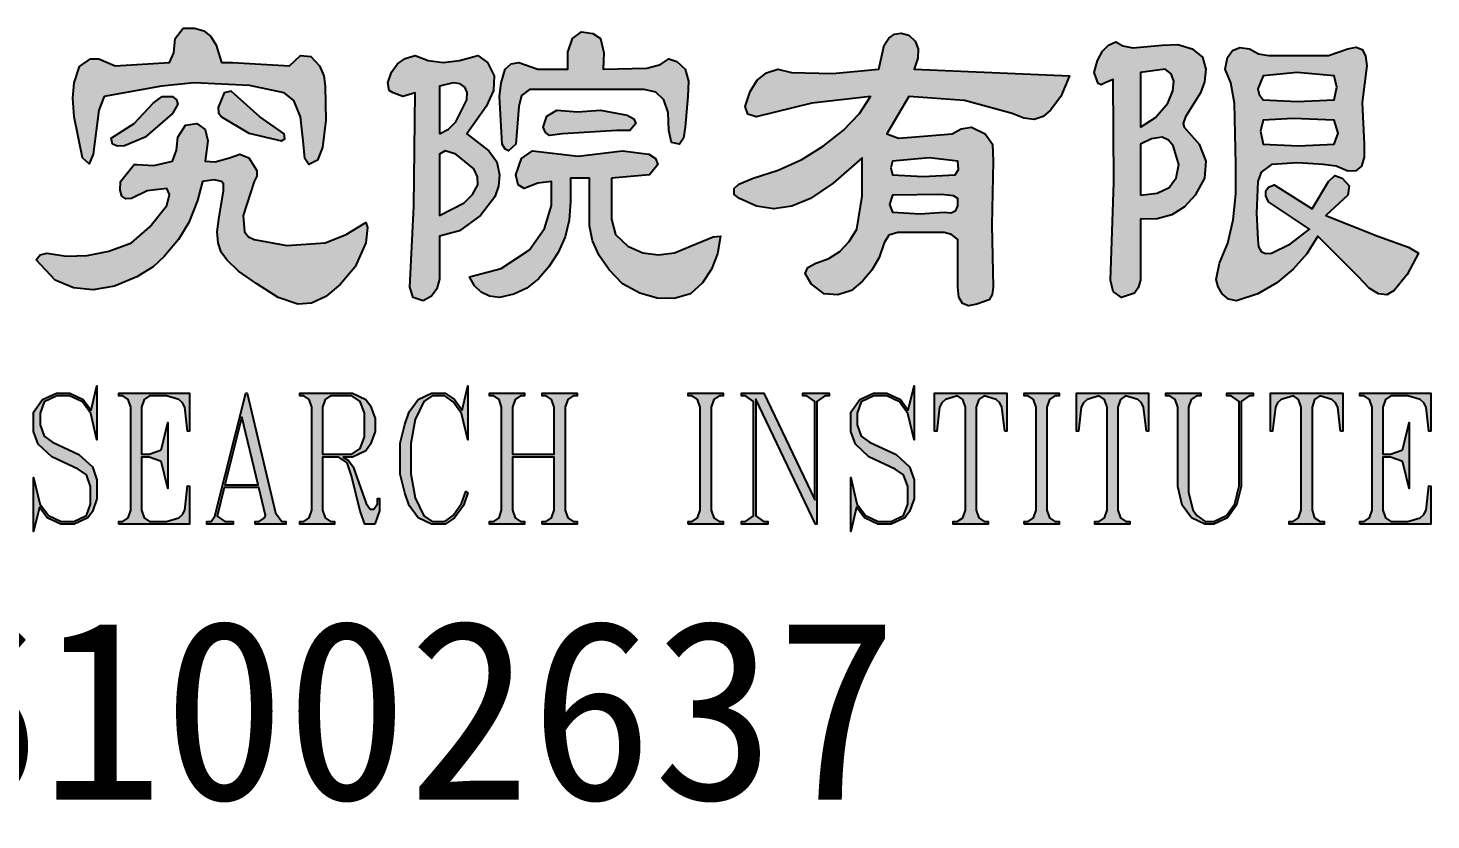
# Model space of a CAD drawing. Extents: x 0 to 2972856, y -1269770 to 0.
# Drawn here: x 2822220 to 2824792, y -998800 to -997348 of the extents above; entities that cross this region are included whole.
import ezdxf
from ezdxf.enums import TextEntityAlignment as Align

# ---------------------------------------------------------------- set-up
doc = ezdxf.new("R2010")
doc.units = 0
doc.header["$LTSCALE"] = 1000
doc.linetypes.add('接地线', pattern=[1.35002, 0.5, -1e-05, 1e-05, 0.5, -0.125, 0.1, -0.125])
for name, color, linetype in [('BTTK', 7, 'Continuous'), ('Logo', 4, 'Continuous'), ('电-线路-接地网', 6, '接地线')]:
    doc.layers.add(name, color=color, linetype=linetype)
doc.styles.add('HT', font='')
doc.styles.add('HZ(TK)', font='geniso.shx', dxfattribs={"width": 0.9, "bigfont": 'hztxt.shx'})
doc.styles.get('HT').set_extended_font_data('SimHei')

# ---------------------------------------------------------------- blocks, each defined once
blk = doc.blocks.new('vhtemplate_2020年新竖式图框_A0')
at = {"layer": 'Logo'}
h = blk.add_hatch(color=4, dxfattribs=at)
h.dxf.hatch_style = 1
h.paths.add_polyline_path([(1152.034, 780.931), (1152.259, 780.983), (1152.309, 781.119), (1152.326, 781.275), (1152.418, 781.421), (1152.559, 781.442), (1152.659, 781.369), (1152.693, 781.233), (1152.659, 780.983), (1152.784, 780.973), (1152.959, 781.025), (1153.084, 781.067), (1153.192, 781.025), (1153.292, 780.869), (1153.292, 780.799), (1153.259, 780.734), (1153.126, 780.317), (1153.142, 780.119), (1153.188, 780.059), (1153.259, 780.025), (1153.659, 779.953), (1154.126, 779.984), (1154.384, 780.088), (1154.625, 780.234), (1154.642, 780.171), (1154.625, 779.984), (1154.492, 779.692), (1154.311, 779.476), (1154.134, 779.328), (1153.961, 779.247), (1153.792, 779.234), (1153.551, 779.317), (1153.292, 779.484), (1153.067, 779.64), (1152.926, 779.776), (1152.857, 779.869), (1152.818, 779.984), (1152.807, 780.119), (1152.826, 780.275), (1152.884, 780.619), (1152.882, 780.705), (1152.859, 780.734), (1152.768, 780.754), (1152.626, 780.734), (1152.568, 780.504), (1152.459, 780.234), (1152.334, 780.025), (1152.159, 779.817), (1152.026, 779.692), (1151.826, 779.567), (1151.551, 779.455), (1151.293, 779.411), (1151.051, 779.434), (1150.827, 779.526), (1150.593, 779.776), (1150.643, 779.838), (1150.727, 779.859), (1150.966, 779.82), (1151.218, 779.828), (1151.483, 779.882), (1151.76, 779.984), (1151.985, 780.182), (1152.193, 780.442), (1152.226, 780.577), (1152.193, 780.65), (1151.951, 780.619), (1151.76, 780.525), (1151.689, 780.523), (1151.643, 780.557), (1151.622, 780.627), (1151.626, 780.734), (1151.793, 780.942), (1151.826, 780.942)])
h.paths.add_polyline_path([(1152.859, 782.191), (1152.993, 782.191), (1153.692, 782.15), (1153.826, 782.275), (1153.951, 782.264), (1154.059, 782.15), (1154.109, 782.025), (1154.126, 781.9), (1154.134, 781.483), (1154.092, 781.15), (1154.034, 780.994), (1153.926, 780.942), (1153.876, 781.015), (1153.859, 781.233), (1153.826, 781.525), (1153.742, 781.723), (1153.626, 781.817), (1153.201, 781.91), (1152.526, 781.941), (1152.126, 781.9), (1151.426, 781.775), (1151.36, 781.608), (1151.293, 781.067), (1151.243, 780.952), (1151.16, 781.025), (1151.06, 781.525), (1151.043, 781.754), (1151.06, 781.941), (1151.126, 782.139), (1151.26, 782.233), (1151.36, 782.233), (1151.56, 782.15), (1152.226, 782.191), (1152.276, 782.306), (1152.293, 782.483), (1152.393, 782.608), (1152.53, 782.611), (1152.643, 782.577), (1152.73, 782.506), (1152.793, 782.4)])
h.paths.add_polyline_path([(1153.326, 781.525), (1152.976, 781.837), (1152.893, 781.817), (1152.818, 781.64), (1152.824, 781.574), (1152.859, 781.525), (1153.192, 781.327), (1153.592, 781.233), (1153.634, 781.254), (1153.626, 781.317)], flags=17)
h.paths.add_polyline_path([(1152.134, 781.775), (1152.259, 781.775), (1152.309, 781.731), (1152.326, 781.681), (1152.259, 781.567), (1151.926, 781.275), (1151.676, 781.171), (1151.589, 781.166), (1151.526, 781.192), (1151.51, 781.265), (1151.793, 781.442), (1152.026, 781.692)], flags=17)
h = blk.add_hatch(color=4, dxfattribs=at)
h.dxf.hatch_style = 1
h.paths.add_polyline_path([(1155.825, 780.473), (1155.925, 780.575), (1155.992, 780.692), (1155.987, 780.793), (1155.942, 780.89), (1155.725, 781.067), (1155.592, 781.108), (1155.525, 781.067), (1155.525, 780.317)], flags=16)
h.paths.add_polyline_path([(1155.525, 781.317), (1155.633, 781.374), (1155.725, 781.462), (1155.858, 781.733), (1155.86, 781.824), (1155.833, 781.889), (1155.777, 781.928), (1155.692, 781.941), (1155.525, 781.9)], flags=16)
h.paths.add_polyline_path([(1157.624, 780.775), (1157.624, 780.275), (1157.674, 780.088), (1157.824, 779.942), (1158.01, 779.864), (1158.199, 779.838), (1158.393, 779.864), (1158.591, 779.942), (1158.866, 780.057), (1158.957, 780.067), (1158.922, 779.851), (1158.849, 779.661), (1158.739, 779.497), (1158.591, 779.359), (1158.389, 779.304), (1158.183, 779.307), (1157.972, 779.367), (1157.758, 779.484), (1157.595, 779.653), (1157.474, 779.828), (1157.395, 780.007), (1157.358, 780.192), (1157.358, 780.775), (1157.125, 780.775), (1157.125, 780.484), (1157.108, 780.262), (1157.058, 780.057), (1156.975, 779.867), (1156.858, 779.692), (1156.733, 779.544), (1156.591, 779.432), (1156.433, 779.356), (1156.258, 779.317), (1156.135, 779.333), (1156.033, 779.38), (1155.952, 779.458), (1155.892, 779.567), (1156.275, 779.671), (1156.625, 779.9), (1156.808, 780.161), (1156.891, 780.442), (1156.891, 780.734), (1156.725, 780.713), (1156.558, 780.65), (1156.483, 780.692), (1156.458, 780.817), (1156.525, 781.015), (1156.658, 781.108), (1157.216, 781.046), (1157.758, 781.108), (1158.083, 781.067), (1158.164, 781.015), (1158.191, 780.942), (1158.091, 780.817)])
h.paths.add_polyline_path([(1158.058, 782.119), (1158.224, 782.163), (1158.324, 782.233), (1158.424, 782.202), (1158.524, 782.108), (1158.566, 781.962), (1158.557, 781.775), (1158.524, 781.4), (1158.507, 781.265), (1158.457, 781.192), (1158.358, 781.213), (1158.324, 781.358), (1158.318, 781.577), (1158.266, 781.733), (1158.168, 781.827), (1158.024, 781.858), (1156.625, 781.858), (1156.525, 781.785), (1156.491, 781.65), (1156.458, 781.192), (1156.366, 781.108), (1156.327, 781.129), (1156.291, 781.192), (1156.258, 781.775), (1156.275, 781.941), (1156.325, 782.108), (1156.4, 782.171), (1156.491, 782.191), (1156.725, 782.108), (1157.091, 782.108), (1157.091, 782.316), (1157.15, 782.483), (1157.258, 782.566), (1157.399, 782.545), (1157.491, 782.483), (1157.533, 782.306), (1157.524, 782.108)])
h.paths.add_polyline_path([(1157.025, 781.317), (1156.866, 781.296), (1156.818, 781.332), (1156.791, 781.4), (1156.833, 781.535), (1156.958, 781.608), (1157.208, 781.587), (1157.491, 781.608), (1157.816, 781.546), (1157.897, 781.499), (1157.924, 781.442), (1157.849, 781.358), (1157.691, 781.358)], flags=17)
h.paths.add_polyline_path([(1155.325, 779.276), (1155.2, 779.317), (1155.159, 779.442), (1155.208, 780.432), (1155.225, 781.817), (1155.075, 781.775), (1154.959, 781.817), (1154.909, 781.848), (1154.892, 781.941), (1154.938, 782.072), (1155.009, 782.171), (1155.104, 782.238), (1155.225, 782.275), (1155.386, 782.212), (1155.567, 782.191), (1155.769, 782.212), (1155.992, 782.275), (1156.108, 782.191), (1156.192, 782.025), (1156.183, 781.848), (1156.092, 781.65), (1155.858, 781.317), (1156.125, 781.108), (1156.225, 780.973), (1156.258, 780.817), (1156.244, 780.676), (1156.2, 780.546), (1156.025, 780.317), (1155.767, 780.13), (1155.525, 780.067), (1155.525, 779.541), (1155.492, 779.421), (1155.425, 779.333)])
h = blk.add_hatch(color=4, dxfattribs=at)
h.dxf.hatch_style = 1
h.paths.add_polyline_path([(1160.332, 780.713), (1160.057, 780.525), (1159.828, 780.432), (1159.607, 780.4), (1159.395, 780.432), (1159.191, 780.525), (1159.124, 780.577), (1159.124, 780.65), (1159.182, 780.702), (1159.357, 780.775), (1159.663, 780.874), (1159.949, 781.004), (1160.213, 781.166), (1160.457, 781.358), (1160.657, 781.567), (1160.79, 781.775), (1160.074, 781.692), (1159.391, 781.525), (1159.291, 781.556), (1159.257, 781.65), (1159.32, 781.835), (1159.407, 781.973), (1159.52, 782.064), (1159.657, 782.108), (1159.824, 782.066), (1160.324, 782.056), (1160.89, 782.108), (1160.957, 782.4), (1161.013, 782.486), (1161.082, 782.535), (1161.163, 782.548), (1161.257, 782.525), (1161.336, 782.452), (1161.373, 782.358), (1161.369, 782.243), (1161.323, 782.108), (1163.223, 782.025), (1163.114, 781.775), (1162.989, 781.608), (1162.898, 781.528), (1162.789, 781.494), (1162.665, 781.507), (1162.523, 781.567), (1161.94, 781.723), (1161.257, 781.775), (1160.99, 781.317), (1161.132, 781.265), (1161.29, 781.275), (1161.79, 781.317), (1161.898, 781.379), (1162.023, 781.4), (1162.19, 781.317), (1162.281, 781.192), (1162.29, 780.983), (1162.273, 780.202), (1162.29, 779.442), (1162.277, 779.351), (1162.24, 779.286), (1162.09, 779.234), (1161.988, 779.216), (1161.915, 779.244), (1161.871, 779.32), (1161.856, 779.442), (1161.856, 780.025), (1161.781, 780.088), (1161.69, 780.109), (1161.123, 780.109), (1161.015, 780.077), (1160.957, 779.984), (1160.894, 779.807), (1160.807, 779.651), (1160.694, 779.515), (1160.557, 779.401), (1160.39, 779.349), (1160.224, 779.359), (1160.065, 779.484), (1159.99, 779.609), (1160.024, 779.682), (1160.124, 779.734), (1160.28, 779.791), (1160.415, 779.88), (1160.53, 779.999), (1160.623, 780.15), (1160.69, 780.557), (1160.69, 781.025)])
h.paths.add_polyline_path([(1161.023, 780.452), (1161.057, 780.359), (1161.398, 780.338), (1161.69, 780.359), (1161.775, 780.353), (1161.831, 780.379), (1161.859, 780.437), (1161.856, 780.525), (1161.806, 780.559), (1161.656, 780.577), (1161.057, 780.567)], flags=16)
h.paths.add_polyline_path([(1161.04, 780.9), (1161.057, 780.817), (1161.432, 780.796), (1161.823, 780.817), (1161.865, 780.879), (1161.856, 780.983), (1161.507, 781.025), (1161.057, 780.983)], flags=16)
h = blk.add_hatch(color=4, dxfattribs=at)
h.dxf.hatch_style = 1
h.paths.add_polyline_path([(1165.53, 782.296), (1165.655, 782.275), (1166.388, 782.275), (1166.622, 782.358), (1166.724, 782.376), (1166.797, 782.348), (1166.84, 782.272), (1166.855, 782.15), (1166.797, 781.702), (1166.822, 781.192), (1166.822, 781.03), (1166.788, 780.921), (1166.722, 780.864), (1166.622, 780.859), (1166.48, 780.921), (1166.322, 780.942), (1166.013, 780.963), (1165.689, 780.942), (1165.564, 780.848), (1165.522, 780.734), (1165.505, 780.348), (1165.522, 780.025), (1165.532, 779.937), (1165.564, 779.88), (1165.616, 779.854), (1165.689, 779.859), (1165.922, 779.973), (1166.155, 780.15), (1165.655, 780.484), (1165.622, 780.559), (1165.622, 780.619), (1165.655, 780.663), (1165.722, 780.692), (1166.188, 780.4), (1166.388, 780.734), (1166.463, 780.806), (1166.555, 780.775), (1166.638, 780.681), (1166.622, 780.567), (1166.355, 780.317), (1166.988, 780.067), (1167.363, 779.932), (1167.488, 779.859), (1167.346, 779.598), (1167.188, 779.401), (1167.099, 779.349), (1166.996, 779.359), (1166.882, 779.432), (1166.755, 779.567), (1166.255, 780.067), (1166.122, 779.851), (1165.955, 779.661), (1165.755, 779.497), (1165.522, 779.359), (1165.264, 779.276), (1165.166, 779.296), (1165.089, 779.359), (1165.037, 779.445), (1165.014, 779.536), (1165.055, 779.734), (1165.155, 779.981), (1165.222, 780.265), (1165.255, 780.585), (1165.255, 780.942), (1165.239, 781.692), (1165.193, 781.941), (1165.122, 782.108), (1165.153, 782.249), (1165.214, 782.337), (1165.303, 782.374), (1165.422, 782.358)])
h.paths.add_polyline_path([(1165.555, 781.348), (1165.589, 781.192), (1166.022, 781.171), (1166.455, 781.192), (1166.505, 781.327), (1166.455, 781.483), (1165.955, 781.504), (1165.589, 781.483)], flags=16)
h.paths.add_polyline_path([(1166.005, 781.712), (1166.455, 781.733), (1166.488, 781.889), (1166.455, 782.025), (1166.005, 782.066), (1165.589, 782.025), (1165.522, 781.869), (1165.539, 781.798), (1165.589, 781.733)], flags=16)
h.paths.add_polyline_path([(1164.872, 781.952), (1164.822, 781.817), (1164.639, 781.525), (1164.61, 781.442), (1164.622, 781.4), (1164.806, 781.192), (1164.889, 780.983), (1164.872, 780.775), (1164.756, 780.567), (1164.626, 780.424), (1164.472, 780.327), (1164.293, 780.278), (1164.089, 780.275), (1164.089, 779.526), (1164.062, 779.434), (1164.014, 779.369), (1163.856, 779.317), (1163.756, 779.39), (1163.723, 779.526), (1163.764, 780.723), (1163.756, 781.983), (1163.656, 781.941), (1163.61, 781.918), (1163.573, 781.931), (1163.523, 782.066), (1163.564, 782.215), (1163.623, 782.327), (1163.698, 782.402), (1163.789, 782.441), (1163.875, 782.392), (1163.997, 782.368), (1164.356, 782.4), (1164.547, 782.41), (1164.722, 782.358), (1164.847, 782.254), (1164.889, 782.108)])
h.paths.add_polyline_path([(1164.089, 780.567), (1164.293, 780.59), (1164.439, 780.661), (1164.526, 780.778), (1164.556, 780.942), (1164.489, 781.171), (1164.431, 781.239), (1164.356, 781.275), (1164.222, 781.254), (1164.089, 781.192)], flags=16)
h.paths.add_polyline_path([(1164.089, 781.4), (1164.272, 781.515), (1164.422, 781.692), (1164.483, 781.843), (1164.497, 781.962), (1164.466, 782.051), (1164.389, 782.108), (1164.089, 782.066)], flags=16)
h = blk.add_hatch(color=4, dxfattribs=at)
h.dxf.hatch_style = 1
h.paths.add_polyline_path([(1149.121, 776.544), (1148.998, 776.544), (1148.941, 776.704), (1148.835, 777.137), (1148.782, 777.295), (1148.681, 777.365), (1148.483, 777.365), (1148.483, 776.715), (1148.515, 776.623), (1148.58, 776.578), (1148.63, 776.578), (1148.63, 776.544), (1148.203, 776.544), (1148.203, 776.578), (1148.253, 776.578), (1148.319, 776.623), (1148.351, 776.715), (1148.351, 777.976), (1148.319, 778.068), (1148.253, 778.113), (1148.203, 778.113), (1148.203, 778.147), (1148.85, 778.145), (1149.012, 778.07), (1149.07, 777.992), (1149.125, 777.835), (1149.125, 777.677), (1149.07, 777.522), (1149.012, 777.442), (1148.848, 777.365), (1148.736, 777.365), (1148.799, 777.323), (1148.855, 777.244), (1149.016, 776.796), (1149.064, 776.727), (1149.108, 776.727), (1149.154, 776.792), (1149.154, 776.859), (1149.178, 776.859), (1149.178, 776.706)])
h.paths.add_polyline_path([(1148.994, 777.902), (1148.943, 778.043), (1148.842, 778.113), (1148.58, 778.113), (1148.515, 778.068), (1148.483, 777.976), (1148.483, 777.4), (1148.842, 777.4), (1148.943, 777.471), (1148.994, 777.611)], flags=16)
h.paths.add_polyline_path([(1149.39, 776.544), (1149.39, 776.578), (1149.44, 776.578), (1149.506, 776.623), (1149.538, 776.715), (1149.538, 777.976), (1149.506, 778.068), (1149.44, 778.113), (1149.39, 778.113), (1149.39, 778.147), (1150.258, 778.147), (1150.258, 777.682), (1150.233, 777.68), (1150.198, 777.974), (1150.172, 778.027), (1150.126, 778.07), (1149.976, 778.113), (1149.767, 778.113), (1149.702, 778.068), (1149.669, 777.976), (1149.669, 777.4), (1149.762, 777.4), (1149.9, 777.449), (1149.914, 777.466), (1149.99, 777.786), (1149.99, 776.979), (1149.914, 777.3), (1149.9, 777.316), (1149.762, 777.365), (1149.669, 777.365), (1149.669, 776.715), (1149.702, 776.623), (1149.767, 776.578), (1149.976, 776.578), (1150.126, 776.621), (1150.172, 776.663), (1150.198, 776.717), (1150.233, 777.012), (1150.258, 777.009), (1150.258, 776.544)])
h.paths.add_polyline_path([(1151.283, 776.7), (1151.225, 776.621), (1151.06, 776.544), (1150.896, 776.544), (1150.731, 776.621), (1150.635, 776.753), (1150.564, 776.457), (1150.564, 777.114), (1150.641, 776.794), (1150.744, 776.65), (1150.9, 776.578), (1151.056, 776.578), (1151.209, 776.65), (1151.26, 776.79), (1151.26, 777.004), (1151.209, 777.146), (1151.107, 777.218), (1150.785, 777.368), (1150.621, 777.522), (1150.564, 777.677), (1150.564, 777.913), (1150.674, 778.07), (1150.843, 778.147), (1151.006, 778.147), (1151.171, 778.07), (1151.268, 777.938), (1151.338, 778.235), (1151.338, 777.577), (1151.262, 777.897), (1151.159, 778.041), (1151.003, 778.113), (1150.846, 778.113), (1150.693, 778.041), (1150.642, 777.902), (1150.642, 777.76), (1150.693, 777.62), (1150.795, 777.548), (1151.118, 777.398), (1151.282, 777.244), (1151.338, 777.088), (1151.338, 776.855)])
h.paths.add_polyline_path([(1151.603, 776.544), (1151.603, 776.578), (1151.653, 776.578), (1151.719, 776.623), (1151.751, 776.715), (1151.751, 777.976), (1151.719, 778.068), (1151.653, 778.113), (1151.603, 778.113), (1151.603, 778.147), (1152.47, 778.147), (1152.47, 777.682), (1152.446, 777.68), (1152.411, 777.974), (1152.384, 778.027), (1152.339, 778.07), (1152.189, 778.113), (1151.98, 778.113), (1151.914, 778.068), (1151.882, 777.976), (1151.882, 777.4), (1151.975, 777.4), (1152.113, 777.449), (1152.126, 777.466), (1152.203, 777.786), (1152.203, 776.979), (1152.126, 777.3), (1152.113, 777.316), (1151.975, 777.365), (1151.882, 777.365), (1151.882, 776.715), (1151.914, 776.623), (1151.98, 776.578), (1152.189, 776.578), (1152.339, 776.621), (1152.384, 776.663), (1152.411, 776.717), (1152.446, 777.012), (1152.47, 777.009), (1152.47, 776.544)])
h.paths.add_polyline_path([(1153.271, 776.544), (1153.271, 776.578), (1153.321, 776.578), (1153.387, 776.623), (1153.396, 776.652), (1153.315, 776.992), (1152.892, 776.992), (1152.805, 776.644), (1152.9, 776.578), (1153.003, 776.578), (1153.003, 776.544), (1152.682, 776.544), (1152.682, 776.578), (1152.732, 776.578), (1152.779, 776.644), (1153.155, 778.147), (1153.173, 778.147), (1153.521, 776.682), (1153.597, 776.578), (1153.645, 776.578), (1153.645, 776.544)])
h.paths.add_polyline_path([(1153.109, 777.859), (1152.901, 777.026), (1153.308, 777.026)], flags=16)
h.paths.add_polyline_path([(1154.733, 776.544), (1154.61, 776.544), (1154.554, 776.704), (1154.447, 777.137), (1154.394, 777.295), (1154.293, 777.365), (1154.095, 777.365), (1154.095, 776.715), (1154.127, 776.623), (1154.192, 776.578), (1154.242, 776.578), (1154.242, 776.544), (1153.815, 776.544), (1153.815, 776.578), (1153.865, 776.578), (1153.931, 776.623), (1153.963, 776.715), (1153.963, 777.976), (1153.931, 778.068), (1153.865, 778.113), (1153.815, 778.113), (1153.815, 778.147), (1154.462, 778.145), (1154.624, 778.07), (1154.682, 777.992), (1154.737, 777.835), (1154.737, 777.677), (1154.682, 777.522), (1154.624, 777.442), (1154.46, 777.365), (1154.348, 777.365), (1154.411, 777.323), (1154.468, 777.244), (1154.628, 776.796), (1154.676, 776.727), (1154.72, 776.727), (1154.766, 776.792), (1154.766, 776.859), (1154.79, 776.859), (1154.79, 776.706)])
h.paths.add_polyline_path([(1154.606, 777.902), (1154.555, 778.043), (1154.454, 778.113), (1154.193, 778.113), (1154.127, 778.068), (1154.095, 777.976), (1154.095, 777.4), (1154.454, 777.4), (1154.555, 777.471), (1154.606, 777.611)], flags=16)
h.paths.add_polyline_path([(1155.794, 777.897), (1155.69, 778.041), (1155.588, 778.113), (1155.433, 778.113), (1155.331, 778.043), (1155.227, 777.825), (1155.175, 777.53), (1155.175, 777.161), (1155.227, 776.866), (1155.331, 776.648), (1155.433, 776.578), (1155.588, 776.578), (1155.69, 776.65), (1155.794, 776.796), (1155.847, 776.943), (1155.869, 776.926), (1155.815, 776.774), (1155.706, 776.621), (1155.594, 776.544), (1155.426, 776.546), (1155.264, 776.621), (1155.152, 776.774), (1155.099, 776.928), (1155.043, 777.157), (1155.043, 777.534), (1155.099, 777.762), (1155.152, 777.917), (1155.264, 778.07), (1155.427, 778.147), (1155.594, 778.147), (1155.706, 778.07), (1155.8, 777.938), (1155.871, 778.235), (1155.871, 777.577)])
h.paths.add_polyline_path([(1156.778, 776.544), (1156.778, 776.578), (1156.828, 776.578), (1156.894, 776.623), (1156.926, 776.715), (1156.926, 777.365), (1156.415, 777.365), (1156.415, 776.715), (1156.447, 776.623), (1156.513, 776.578), (1156.563, 776.578), (1156.563, 776.544), (1156.136, 776.544), (1156.136, 776.578), (1156.186, 776.578), (1156.251, 776.623), (1156.283, 776.715), (1156.283, 777.976), (1156.251, 778.068), (1156.186, 778.113), (1156.136, 778.113), (1156.136, 778.147), (1156.563, 778.147), (1156.563, 778.113), (1156.513, 778.113), (1156.447, 778.068), (1156.415, 777.976), (1156.415, 777.4), (1156.926, 777.4), (1156.926, 777.976), (1156.894, 778.068), (1156.828, 778.113), (1156.778, 778.113), (1156.778, 778.147), (1157.205, 778.147), (1157.205, 778.113), (1157.155, 778.113), (1157.09, 778.068), (1157.057, 777.976), (1157.057, 776.715), (1157.09, 776.623), (1157.155, 776.578), (1157.205, 776.578), (1157.205, 776.544)])
h = blk.add_hatch(color=4, dxfattribs=at)
h.dxf.hatch_style = 1
h.paths.add_polyline_path([(1158.562, 776.544), (1158.562, 776.578), (1158.612, 776.578), (1158.678, 776.623), (1158.71, 776.715), (1158.71, 777.976), (1158.678, 778.068), (1158.612, 778.113), (1158.562, 778.113), (1158.562, 778.147), (1158.989, 778.147), (1158.989, 778.113), (1158.939, 778.113), (1158.874, 778.068), (1158.842, 777.976), (1158.842, 776.715), (1158.874, 776.623), (1158.939, 776.578), (1158.989, 776.578), (1158.989, 776.544)])
h.paths.add_polyline_path([(1160.234, 778.113), (1160.136, 778.045), (1160.136, 776.544), (1160.117, 776.544), (1159.387, 778.074), (1159.387, 776.646), (1159.484, 776.578), (1159.535, 776.578), (1159.535, 776.544), (1159.214, 776.544), (1159.214, 776.578), (1159.264, 776.578), (1159.362, 776.646), (1159.362, 778.045), (1159.264, 778.113), (1159.214, 778.113), (1159.214, 778.147), (1159.487, 778.147), (1160.111, 776.841), (1160.111, 778.045), (1160.014, 778.113), (1159.963, 778.113), (1159.963, 778.147), (1160.284, 778.147), (1160.284, 778.113)])
h.paths.add_polyline_path([(1161.268, 776.7), (1161.209, 776.621), (1161.044, 776.544), (1160.88, 776.544), (1160.715, 776.621), (1160.619, 776.753), (1160.549, 776.457), (1160.549, 777.114), (1160.625, 776.794), (1160.728, 776.65), (1160.884, 776.578), (1161.041, 776.578), (1161.194, 776.65), (1161.245, 776.79), (1161.245, 777.004), (1161.194, 777.146), (1161.092, 777.218), (1160.769, 777.368), (1160.606, 777.522), (1160.549, 777.677), (1160.549, 777.913), (1160.659, 778.07), (1160.827, 778.147), (1160.991, 778.147), (1161.156, 778.07), (1161.252, 777.938), (1161.322, 778.235), (1161.322, 777.577), (1161.246, 777.897), (1161.144, 778.041), (1160.988, 778.113), (1160.83, 778.113), (1160.677, 778.041), (1160.626, 777.902), (1160.626, 777.76), (1160.677, 777.62), (1160.779, 777.548), (1161.102, 777.398), (1161.266, 777.244), (1161.322, 777.088), (1161.322, 776.855)])
h.paths.add_polyline_path([(1162.431, 777.68), (1162.396, 777.974), (1162.37, 778.027), (1162.324, 778.07), (1162.177, 778.113), (1162.113, 778.068), (1162.081, 777.976), (1162.081, 776.715), (1162.113, 776.623), (1162.178, 776.578), (1162.229, 776.578), (1162.229, 776.544), (1161.801, 776.544), (1161.801, 776.578), (1161.851, 776.578), (1161.917, 776.623), (1161.949, 776.715), (1161.949, 777.976), (1161.917, 778.068), (1161.853, 778.113), (1161.706, 778.07), (1161.66, 778.027), (1161.634, 777.974), (1161.599, 777.68), (1161.574, 777.682), (1161.574, 778.147), (1162.455, 778.147), (1162.455, 777.682)])
h.paths.add_polyline_path([(1162.667, 776.544), (1162.667, 776.578), (1162.717, 776.578), (1162.782, 776.623), (1162.814, 776.715), (1162.814, 777.976), (1162.782, 778.068), (1162.717, 778.113), (1162.667, 778.113), (1162.667, 778.147), (1163.094, 778.147), (1163.094, 778.113), (1163.044, 778.113), (1162.978, 778.068), (1162.946, 777.976), (1162.946, 776.715), (1162.978, 776.623), (1163.044, 776.578), (1163.094, 776.578), (1163.094, 776.544)])
h.paths.add_polyline_path([(1164.162, 777.68), (1164.127, 777.974), (1164.101, 778.027), (1164.055, 778.07), (1163.908, 778.113), (1163.844, 778.068), (1163.812, 777.976), (1163.812, 776.715), (1163.844, 776.623), (1163.91, 776.578), (1163.96, 776.578), (1163.96, 776.544), (1163.532, 776.544), (1163.532, 776.578), (1163.583, 776.578), (1163.648, 776.623), (1163.68, 776.715), (1163.68, 777.976), (1163.648, 778.068), (1163.584, 778.113), (1163.437, 778.07), (1163.391, 778.027), (1163.365, 777.974), (1163.33, 777.68), (1163.306, 777.682), (1163.306, 778.147), (1164.186, 778.147), (1164.186, 777.682)])
h.paths.add_polyline_path([(1165.417, 778.113), (1165.319, 778.045), (1165.319, 777.007), (1165.264, 776.776), (1165.152, 776.621), (1164.987, 776.544), (1164.878, 776.544), (1164.878, 776.558), (1164.874, 776.544), (1164.712, 776.621), (1164.6, 776.776), (1164.546, 777.007), (1164.546, 777.976), (1164.513, 778.068), (1164.448, 778.113), (1164.398, 778.113), (1164.398, 778.147), (1164.825, 778.147), (1164.825, 778.113), (1164.775, 778.113), (1164.709, 778.068), (1164.677, 777.976), (1164.677, 776.937), (1164.728, 776.719), (1164.779, 776.65), (1164.881, 776.578), (1164.984, 776.578), (1165.14, 776.65), (1165.242, 776.794), (1165.294, 777.012), (1165.294, 778.045), (1165.196, 778.113), (1165.146, 778.113), (1165.146, 778.147), (1165.467, 778.147), (1165.467, 778.113)])
h.paths.add_polyline_path([(1166.535, 777.68), (1166.5, 777.974), (1166.474, 778.027), (1166.428, 778.07), (1166.281, 778.113), (1166.217, 778.068), (1166.185, 777.976), (1166.185, 776.715), (1166.217, 776.623), (1166.283, 776.578), (1166.333, 776.578), (1166.333, 776.544), (1165.905, 776.544), (1165.905, 776.578), (1165.956, 776.578), (1166.021, 776.623), (1166.053, 776.715), (1166.053, 777.976), (1166.021, 778.068), (1165.957, 778.113), (1165.81, 778.07), (1165.765, 778.027), (1165.738, 777.974), (1165.703, 777.68), (1165.679, 777.682), (1165.679, 778.147), (1166.56, 778.147), (1166.56, 777.682)])
h.paths.add_polyline_path([(1166.771, 776.544), (1166.771, 776.578), (1166.821, 776.578), (1166.887, 776.623), (1166.919, 776.715), (1166.919, 777.976), (1166.887, 778.068), (1166.821, 778.113), (1166.771, 778.113), (1166.771, 778.147), (1167.638, 778.147), (1167.638, 777.682), (1167.614, 777.68), (1167.579, 777.974), (1167.552, 778.027), (1167.507, 778.07), (1167.357, 778.113), (1167.148, 778.113), (1167.082, 778.068), (1167.05, 777.976), (1167.05, 777.4), (1167.143, 777.4), (1167.281, 777.449), (1167.294, 777.466), (1167.371, 777.786), (1167.371, 776.979), (1167.294, 777.3), (1167.281, 777.316), (1167.143, 777.365), (1167.05, 777.365), (1167.05, 776.715), (1167.082, 776.623), (1167.148, 776.578), (1167.357, 776.578), (1167.507, 776.621), (1167.552, 776.663), (1167.579, 776.717), (1167.614, 777.012), (1167.638, 777.009), (1167.638, 776.544)])
at = {"layer": 'Logo', "color": 4}
for points in [[(1152.859, 782.191), (1152.993, 782.191), (1153.692, 782.15), (1153.826, 782.275), (1153.951, 782.264), (1154.059, 782.15), (1154.109, 782.025), (1154.126, 781.9), (1154.134, 781.483), (1154.092, 781.15), (1154.034, 780.994), (1153.926, 780.942), (1153.876, 781.015), (1153.859, 781.233), (1153.826, 781.525), (1153.742, 781.723), (1153.626, 781.817), (1153.201, 781.91), (1152.526, 781.941), (1152.126, 781.9), (1151.426, 781.775), (1151.36, 781.608), (1151.293, 781.067), (1151.243, 780.952), (1151.16, 781.025), (1151.06, 781.525), (1151.043, 781.754), (1151.06, 781.941), (1151.126, 782.139), (1151.26, 782.233), (1151.36, 782.233), (1151.56, 782.15), (1152.226, 782.191), (1152.276, 782.306), (1152.293, 782.483), (1152.393, 782.608), (1152.53, 782.611), (1152.643, 782.577), (1152.73, 782.506), (1152.793, 782.4)], [(1158.058, 782.119), (1158.224, 782.163), (1158.324, 782.233), (1158.424, 782.202), (1158.524, 782.108), (1158.566, 781.962), (1158.557, 781.775), (1158.524, 781.4), (1158.507, 781.265), (1158.457, 781.192), (1158.358, 781.213), (1158.324, 781.358), (1158.318, 781.577), (1158.266, 781.733), (1158.168, 781.827), (1158.024, 781.858), (1156.625, 781.858), (1156.525, 781.785), (1156.491, 781.65), (1156.458, 781.192), (1156.366, 781.108), (1156.327, 781.129), (1156.291, 781.192), (1156.258, 781.775), (1156.275, 781.941), (1156.325, 782.108), (1156.4, 782.171), (1156.491, 782.191), (1156.725, 782.108), (1157.091, 782.108), (1157.091, 782.316), (1157.15, 782.483), (1157.258, 782.566), (1157.399, 782.545), (1157.491, 782.483), (1157.533, 782.306), (1157.524, 782.108)], [(1160.332, 780.713), (1160.057, 780.525), (1159.828, 780.432), (1159.607, 780.4), (1159.395, 780.432), (1159.191, 780.525), (1159.124, 780.577), (1159.124, 780.65), (1159.182, 780.702), (1159.357, 780.775), (1159.663, 780.874), (1159.949, 781.004), (1160.213, 781.166), (1160.457, 781.358), (1160.657, 781.567), (1160.79, 781.775), (1160.074, 781.692), (1159.391, 781.525), (1159.291, 781.556), (1159.257, 781.65), (1159.32, 781.835), (1159.407, 781.973), (1159.52, 782.064), (1159.657, 782.108), (1159.824, 782.066), (1160.324, 782.056), (1160.89, 782.108), (1160.957, 782.4), (1161.013, 782.486), (1161.082, 782.535), (1161.163, 782.548), (1161.257, 782.525), (1161.336, 782.452), (1161.373, 782.358), (1161.369, 782.243), (1161.323, 782.108), (1163.223, 782.025), (1163.114, 781.775), (1162.989, 781.608), (1162.898, 781.528), (1162.789, 781.494), (1162.665, 781.507), (1162.523, 781.567), (1161.94, 781.723), (1161.257, 781.775), (1160.99, 781.317), (1161.132, 781.265), (1161.29, 781.275), (1161.79, 781.317), (1161.898, 781.379), (1162.023, 781.4), (1162.19, 781.317), (1162.281, 781.192), (1162.29, 780.983), (1162.273, 780.202), (1162.29, 779.442), (1162.277, 779.351), (1162.24, 779.286), (1162.09, 779.234), (1161.988, 779.216), (1161.915, 779.244), (1161.871, 779.32), (1161.856, 779.442), (1161.856, 780.025), (1161.781, 780.088), (1161.69, 780.109), (1161.123, 780.109), (1161.015, 780.077), (1160.957, 779.984), (1160.894, 779.807), (1160.807, 779.651), (1160.694, 779.515), (1160.557, 779.401), (1160.39, 779.349), (1160.224, 779.359), (1160.065, 779.484), (1159.99, 779.609), (1160.024, 779.682), (1160.124, 779.734), (1160.28, 779.791), (1160.415, 779.88), (1160.53, 779.999), (1160.623, 780.15), (1160.69, 780.557), (1160.69, 781.025)], [(1164.872, 781.952), (1164.822, 781.817), (1164.639, 781.525), (1164.61, 781.442), (1164.622, 781.4), (1164.806, 781.192), (1164.889, 780.983), (1164.872, 780.775), (1164.756, 780.567), (1164.626, 780.424), (1164.472, 780.327), (1164.293, 780.278), (1164.089, 780.275), (1164.089, 779.526), (1164.062, 779.434), (1164.014, 779.369), (1163.856, 779.317), (1163.756, 779.39), (1163.723, 779.526), (1163.764, 780.723), (1163.756, 781.983), (1163.656, 781.941), (1163.61, 781.918), (1163.573, 781.931), (1163.523, 782.066), (1163.564, 782.215), (1163.623, 782.327), (1163.698, 782.402), (1163.789, 782.441), (1163.875, 782.392), (1163.997, 782.368), (1164.356, 782.4), (1164.547, 782.41), (1164.722, 782.358), (1164.847, 782.254), (1164.889, 782.108)], [(1155.325, 779.276), (1155.2, 779.317), (1155.159, 779.442), (1155.208, 780.432), (1155.225, 781.817), (1155.075, 781.775), (1154.959, 781.817), (1154.909, 781.848), (1154.892, 781.941), (1154.938, 782.072), (1155.009, 782.171), (1155.104, 782.238), (1155.225, 782.275), (1155.386, 782.212), (1155.567, 782.191), (1155.769, 782.212), (1155.992, 782.275), (1156.108, 782.191), (1156.192, 782.025), (1156.183, 781.848), (1156.092, 781.65), (1155.858, 781.317), (1156.125, 781.108), (1156.225, 780.973), (1156.258, 780.817), (1156.244, 780.676), (1156.2, 780.546), (1156.025, 780.317), (1155.767, 780.13), (1155.525, 780.067), (1155.525, 779.541), (1155.492, 779.421), (1155.425, 779.333)], [(1165.53, 782.296), (1165.655, 782.275), (1166.388, 782.275), (1166.622, 782.358), (1166.724, 782.376), (1166.797, 782.348), (1166.84, 782.272), (1166.855, 782.15), (1166.797, 781.702), (1166.822, 781.192), (1166.822, 781.03), (1166.788, 780.921), (1166.722, 780.864), (1166.622, 780.859), (1166.48, 780.921), (1166.322, 780.942), (1166.013, 780.963), (1165.689, 780.942), (1165.564, 780.848), (1165.522, 780.734), (1165.505, 780.348), (1165.522, 780.025), (1165.532, 779.937), (1165.564, 779.88), (1165.616, 779.854), (1165.689, 779.859), (1165.922, 779.973), (1166.155, 780.15), (1165.655, 780.484), (1165.622, 780.559), (1165.622, 780.619), (1165.655, 780.663), (1165.722, 780.692), (1166.188, 780.4), (1166.388, 780.734), (1166.463, 780.806), (1166.555, 780.775), (1166.638, 780.681), (1166.622, 780.567), (1166.355, 780.317), (1166.988, 780.067), (1167.363, 779.932), (1167.488, 779.859), (1167.346, 779.598), (1167.188, 779.401), (1167.099, 779.349), (1166.996, 779.359), (1166.882, 779.432), (1166.755, 779.567), (1166.255, 780.067), (1166.122, 779.851), (1165.955, 779.661), (1165.755, 779.497), (1165.522, 779.359), (1165.264, 779.276), (1165.166, 779.296), (1165.089, 779.359), (1165.037, 779.445), (1165.014, 779.536), (1165.055, 779.734), (1165.155, 779.981), (1165.222, 780.265), (1165.255, 780.585), (1165.255, 780.942), (1165.239, 781.692), (1165.193, 781.941), (1165.122, 782.108), (1165.153, 782.249), (1165.214, 782.337), (1165.303, 782.374), (1165.422, 782.358)], [(1164.089, 781.4), (1164.272, 781.515), (1164.422, 781.692), (1164.483, 781.843), (1164.497, 781.962), (1164.466, 782.051), (1164.389, 782.108), (1164.089, 782.066)], [(1166.005, 781.712), (1166.455, 781.733), (1166.488, 781.889), (1166.455, 782.025), (1166.005, 782.066), (1165.589, 782.025), (1165.522, 781.869), (1165.539, 781.798), (1165.589, 781.733)], [(1155.525, 781.317), (1155.633, 781.374), (1155.725, 781.462), (1155.858, 781.733), (1155.86, 781.824), (1155.833, 781.889), (1155.777, 781.928), (1155.692, 781.941), (1155.525, 781.9)], [(1152.134, 781.775), (1152.259, 781.775), (1152.309, 781.731), (1152.326, 781.681), (1152.259, 781.567), (1151.926, 781.275), (1151.676, 781.171), (1151.589, 781.166), (1151.526, 781.192), (1151.51, 781.265), (1151.793, 781.442), (1152.026, 781.692)], [(1153.326, 781.525), (1152.976, 781.837), (1152.893, 781.817), (1152.818, 781.64), (1152.824, 781.574), (1152.859, 781.525), (1153.192, 781.327), (1153.592, 781.233), (1153.634, 781.254), (1153.626, 781.317)], [(1157.025, 781.317), (1156.866, 781.296), (1156.818, 781.332), (1156.791, 781.4), (1156.833, 781.535), (1156.958, 781.608), (1157.208, 781.587), (1157.491, 781.608), (1157.816, 781.546), (1157.897, 781.499), (1157.924, 781.442), (1157.849, 781.358), (1157.691, 781.358)], [(1152.034, 780.931), (1152.259, 780.983), (1152.309, 781.119), (1152.326, 781.275), (1152.418, 781.421), (1152.559, 781.442), (1152.659, 781.369), (1152.693, 781.233), (1152.659, 780.983), (1152.784, 780.973), (1152.959, 781.025), (1153.084, 781.067), (1153.192, 781.025), (1153.292, 780.869), (1153.292, 780.799), (1153.259, 780.734), (1153.126, 780.317), (1153.142, 780.119), (1153.188, 780.059), (1153.259, 780.025), (1153.659, 779.953), (1154.126, 779.984), (1154.384, 780.088), (1154.625, 780.234), (1154.642, 780.171), (1154.625, 779.984), (1154.492, 779.692), (1154.311, 779.476), (1154.134, 779.328), (1153.961, 779.247), (1153.792, 779.234), (1153.551, 779.317), (1153.292, 779.484), (1153.067, 779.64), (1152.926, 779.776), (1152.857, 779.869), (1152.818, 779.984), (1152.807, 780.119), (1152.826, 780.275), (1152.884, 780.619), (1152.882, 780.705), (1152.859, 780.734), (1152.768, 780.754), (1152.626, 780.734), (1152.568, 780.504), (1152.459, 780.234), (1152.334, 780.025), (1152.159, 779.817), (1152.026, 779.692), (1151.826, 779.567), (1151.551, 779.455), (1151.293, 779.411), (1151.051, 779.434), (1150.827, 779.526), (1150.593, 779.776), (1150.643, 779.838), (1150.727, 779.859), (1150.966, 779.82), (1151.218, 779.828), (1151.483, 779.882), (1151.76, 779.984), (1151.985, 780.182), (1152.193, 780.442), (1152.226, 780.577), (1152.193, 780.65), (1151.951, 780.619), (1151.76, 780.525), (1151.689, 780.523), (1151.643, 780.557), (1151.622, 780.627), (1151.626, 780.734), (1151.793, 780.942), (1151.826, 780.942)], [(1165.555, 781.348), (1165.589, 781.192), (1166.022, 781.171), (1166.455, 781.192), (1166.505, 781.327), (1166.455, 781.483), (1165.955, 781.504), (1165.589, 781.483)], [(1164.089, 780.567), (1164.293, 780.59), (1164.439, 780.661), (1164.526, 780.778), (1164.556, 780.942), (1164.489, 781.171), (1164.431, 781.239), (1164.356, 781.275), (1164.222, 781.254), (1164.089, 781.192)], [(1155.825, 780.473), (1155.925, 780.575), (1155.992, 780.692), (1155.987, 780.793), (1155.942, 780.89), (1155.725, 781.067), (1155.592, 781.108), (1155.525, 781.067), (1155.525, 780.317)], [(1157.624, 780.775), (1157.624, 780.275), (1157.674, 780.088), (1157.824, 779.942), (1158.01, 779.864), (1158.199, 779.838), (1158.393, 779.864), (1158.591, 779.942), (1158.866, 780.057), (1158.957, 780.067), (1158.922, 779.851), (1158.849, 779.661), (1158.739, 779.497), (1158.591, 779.359), (1158.389, 779.304), (1158.183, 779.307), (1157.972, 779.367), (1157.758, 779.484), (1157.595, 779.653), (1157.474, 779.828), (1157.395, 780.007), (1157.358, 780.192), (1157.358, 780.775), (1157.125, 780.775), (1157.125, 780.484), (1157.108, 780.262), (1157.058, 780.057), (1156.975, 779.867), (1156.858, 779.692), (1156.733, 779.544), (1156.591, 779.432), (1156.433, 779.356), (1156.258, 779.317), (1156.135, 779.333), (1156.033, 779.38), (1155.952, 779.458), (1155.892, 779.567), (1156.275, 779.671), (1156.625, 779.9), (1156.808, 780.161), (1156.891, 780.442), (1156.891, 780.734), (1156.725, 780.713), (1156.558, 780.65), (1156.483, 780.692), (1156.458, 780.817), (1156.525, 781.015), (1156.658, 781.108), (1157.216, 781.046), (1157.758, 781.108), (1158.083, 781.067), (1158.164, 781.015), (1158.191, 780.942), (1158.091, 780.817)], [(1161.04, 780.9), (1161.057, 780.817), (1161.432, 780.796), (1161.823, 780.817), (1161.865, 780.879), (1161.856, 780.983), (1161.507, 781.025), (1161.057, 780.983)], [(1161.023, 780.452), (1161.057, 780.359), (1161.398, 780.338), (1161.69, 780.359), (1161.775, 780.353), (1161.831, 780.379), (1161.859, 780.437), (1161.856, 780.525), (1161.806, 780.559), (1161.656, 780.577), (1161.057, 780.567)], [(1151.283, 776.7), (1151.225, 776.621), (1151.06, 776.544), (1150.896, 776.544), (1150.731, 776.621), (1150.635, 776.753), (1150.564, 776.457), (1150.564, 777.114), (1150.641, 776.794), (1150.744, 776.65), (1150.9, 776.578), (1151.056, 776.578), (1151.209, 776.65), (1151.26, 776.79), (1151.26, 777.004), (1151.209, 777.146), (1151.107, 777.218), (1150.785, 777.368), (1150.621, 777.522), (1150.564, 777.677), (1150.564, 777.913), (1150.674, 778.07), (1150.843, 778.147), (1151.006, 778.147), (1151.171, 778.07), (1151.268, 777.938), (1151.338, 778.235), (1151.338, 777.577), (1151.262, 777.897), (1151.159, 778.041), (1151.003, 778.113), (1150.846, 778.113), (1150.693, 778.041), (1150.642, 777.902), (1150.642, 777.76), (1150.693, 777.62), (1150.795, 777.548), (1151.118, 777.398), (1151.282, 777.244), (1151.338, 777.088), (1151.338, 776.855)], [(1151.603, 776.544), (1151.603, 776.578), (1151.653, 776.578), (1151.719, 776.623), (1151.751, 776.715), (1151.751, 777.976), (1151.719, 778.068), (1151.653, 778.113), (1151.603, 778.113), (1151.603, 778.147), (1152.47, 778.147), (1152.47, 777.682), (1152.446, 777.68), (1152.411, 777.974), (1152.384, 778.027), (1152.339, 778.07), (1152.189, 778.113), (1151.98, 778.113), (1151.914, 778.068), (1151.882, 777.976), (1151.882, 777.4), (1151.975, 777.4), (1152.113, 777.449), (1152.126, 777.466), (1152.203, 777.786), (1152.203, 776.979), (1152.126, 777.3), (1152.113, 777.316), (1151.975, 777.365), (1151.882, 777.365), (1151.882, 776.715), (1151.914, 776.623), (1151.98, 776.578), (1152.189, 776.578), (1152.339, 776.621), (1152.384, 776.663), (1152.411, 776.717), (1152.446, 777.012), (1152.47, 777.009), (1152.47, 776.544)], [(1153.271, 776.544), (1153.271, 776.578), (1153.321, 776.578), (1153.387, 776.623), (1153.396, 776.652), (1153.315, 776.992), (1152.892, 776.992), (1152.805, 776.644), (1152.9, 776.578), (1153.003, 776.578), (1153.003, 776.544), (1152.682, 776.544), (1152.682, 776.578), (1152.732, 776.578), (1152.779, 776.644), (1153.155, 778.147), (1153.173, 778.147), (1153.521, 776.682), (1153.597, 776.578), (1153.645, 776.578), (1153.645, 776.544)], [(1154.733, 776.544), (1154.61, 776.544), (1154.554, 776.704), (1154.447, 777.137), (1154.394, 777.295), (1154.293, 777.365), (1154.095, 777.365), (1154.095, 776.715), (1154.127, 776.623), (1154.192, 776.578), (1154.242, 776.578), (1154.242, 776.544), (1153.815, 776.544), (1153.815, 776.578), (1153.865, 776.578), (1153.931, 776.623), (1153.963, 776.715), (1153.963, 777.976), (1153.931, 778.068), (1153.865, 778.113), (1153.815, 778.113), (1153.815, 778.147), (1154.462, 778.145), (1154.624, 778.07), (1154.682, 777.992), (1154.737, 777.835), (1154.737, 777.677), (1154.682, 777.522), (1154.624, 777.442), (1154.46, 777.365), (1154.348, 777.365), (1154.411, 777.323), (1154.468, 777.244), (1154.628, 776.796), (1154.676, 776.727), (1154.72, 776.727), (1154.766, 776.792), (1154.766, 776.859), (1154.79, 776.859), (1154.79, 776.706)], [(1154.606, 777.902), (1154.555, 778.043), (1154.454, 778.113), (1154.193, 778.113), (1154.127, 778.068), (1154.095, 777.976), (1154.095, 777.4), (1154.454, 777.4), (1154.555, 777.471), (1154.606, 777.611)], [(1155.794, 777.897), (1155.69, 778.041), (1155.588, 778.113), (1155.433, 778.113), (1155.331, 778.043), (1155.227, 777.825), (1155.175, 777.53), (1155.175, 777.161), (1155.227, 776.866), (1155.331, 776.648), (1155.433, 776.578), (1155.588, 776.578), (1155.69, 776.65), (1155.794, 776.796), (1155.847, 776.943), (1155.869, 776.926), (1155.815, 776.774), (1155.706, 776.621), (1155.594, 776.544), (1155.426, 776.546), (1155.264, 776.621), (1155.152, 776.774), (1155.099, 776.928), (1155.043, 777.157), (1155.043, 777.534), (1155.099, 777.762), (1155.152, 777.917), (1155.264, 778.07), (1155.427, 778.147), (1155.594, 778.147), (1155.706, 778.07), (1155.8, 777.938), (1155.871, 778.235), (1155.871, 777.577)], [(1156.778, 776.544), (1156.778, 776.578), (1156.828, 776.578), (1156.894, 776.623), (1156.926, 776.715), (1156.926, 777.365), (1156.415, 777.365), (1156.415, 776.715), (1156.447, 776.623), (1156.513, 776.578), (1156.563, 776.578), (1156.563, 776.544), (1156.136, 776.544), (1156.136, 776.578), (1156.186, 776.578), (1156.251, 776.623), (1156.283, 776.715), (1156.283, 777.976), (1156.251, 778.068), (1156.186, 778.113), (1156.136, 778.113), (1156.136, 778.147), (1156.563, 778.147), (1156.563, 778.113), (1156.513, 778.113), (1156.447, 778.068), (1156.415, 777.976), (1156.415, 777.4), (1156.926, 777.4), (1156.926, 777.976), (1156.894, 778.068), (1156.828, 778.113), (1156.778, 778.113), (1156.778, 778.147), (1157.205, 778.147), (1157.205, 778.113), (1157.155, 778.113), (1157.09, 778.068), (1157.057, 777.976), (1157.057, 776.715), (1157.09, 776.623), (1157.155, 776.578), (1157.205, 776.578), (1157.205, 776.544)], [(1158.562, 776.544), (1158.562, 776.578), (1158.612, 776.578), (1158.678, 776.623), (1158.71, 776.715), (1158.71, 777.976), (1158.678, 778.068), (1158.612, 778.113), (1158.562, 778.113), (1158.562, 778.147), (1158.989, 778.147), (1158.989, 778.113), (1158.939, 778.113), (1158.874, 778.068), (1158.842, 777.976), (1158.842, 776.715), (1158.874, 776.623), (1158.939, 776.578), (1158.989, 776.578), (1158.989, 776.544)], [(1160.234, 778.113), (1160.136, 778.045), (1160.136, 776.544), (1160.117, 776.544), (1159.387, 778.074), (1159.387, 776.646), (1159.484, 776.578), (1159.535, 776.578), (1159.535, 776.544), (1159.214, 776.544), (1159.214, 776.578), (1159.264, 776.578), (1159.362, 776.646), (1159.362, 778.045), (1159.264, 778.113), (1159.214, 778.113), (1159.214, 778.147), (1159.487, 778.147), (1160.111, 776.841), (1160.111, 778.045), (1160.014, 778.113), (1159.963, 778.113), (1159.963, 778.147), (1160.284, 778.147), (1160.284, 778.113)], [(1161.268, 776.7), (1161.209, 776.621), (1161.044, 776.544), (1160.88, 776.544), (1160.715, 776.621), (1160.619, 776.753), (1160.549, 776.457), (1160.549, 777.114), (1160.625, 776.794), (1160.728, 776.65), (1160.884, 776.578), (1161.041, 776.578), (1161.194, 776.65), (1161.245, 776.79), (1161.245, 777.004), (1161.194, 777.146), (1161.092, 777.218), (1160.769, 777.368), (1160.606, 777.522), (1160.549, 777.677), (1160.549, 777.913), (1160.659, 778.07), (1160.827, 778.147), (1160.991, 778.147), (1161.156, 778.07), (1161.252, 777.938), (1161.322, 778.235), (1161.322, 777.577), (1161.246, 777.897), (1161.144, 778.041), (1160.988, 778.113), (1160.83, 778.113), (1160.677, 778.041), (1160.626, 777.902), (1160.626, 777.76), (1160.677, 777.62), (1160.779, 777.548), (1161.102, 777.398), (1161.266, 777.244), (1161.322, 777.088), (1161.322, 776.855)], [(1162.431, 777.68), (1162.396, 777.974), (1162.37, 778.027), (1162.324, 778.07), (1162.177, 778.113), (1162.113, 778.068), (1162.081, 777.976), (1162.081, 776.715), (1162.113, 776.623), (1162.178, 776.578), (1162.229, 776.578), (1162.229, 776.544), (1161.801, 776.544), (1161.801, 776.578), (1161.851, 776.578), (1161.917, 776.623), (1161.949, 776.715), (1161.949, 777.976), (1161.917, 778.068), (1161.853, 778.113), (1161.706, 778.07), (1161.66, 778.027), (1161.634, 777.974), (1161.599, 777.68), (1161.574, 777.682), (1161.574, 778.147), (1162.455, 778.147), (1162.455, 777.682)], [(1162.667, 776.544), (1162.667, 776.578), (1162.717, 776.578), (1162.782, 776.623), (1162.814, 776.715), (1162.814, 777.976), (1162.782, 778.068), (1162.717, 778.113), (1162.667, 778.113), (1162.667, 778.147), (1163.094, 778.147), (1163.094, 778.113), (1163.044, 778.113), (1162.978, 778.068), (1162.946, 777.976), (1162.946, 776.715), (1162.978, 776.623), (1163.044, 776.578), (1163.094, 776.578), (1163.094, 776.544)], [(1164.162, 777.68), (1164.127, 777.974), (1164.101, 778.027), (1164.055, 778.07), (1163.908, 778.113), (1163.844, 778.068), (1163.812, 777.976), (1163.812, 776.715), (1163.844, 776.623), (1163.91, 776.578), (1163.96, 776.578), (1163.96, 776.544), (1163.532, 776.544), (1163.532, 776.578), (1163.583, 776.578), (1163.648, 776.623), (1163.68, 776.715), (1163.68, 777.976), (1163.648, 778.068), (1163.584, 778.113), (1163.437, 778.07), (1163.391, 778.027), (1163.365, 777.974), (1163.33, 777.68), (1163.306, 777.682), (1163.306, 778.147), (1164.186, 778.147), (1164.186, 777.682)], [(1165.417, 778.113), (1165.319, 778.045), (1165.319, 777.007), (1165.264, 776.776), (1165.152, 776.621), (1164.987, 776.544), (1164.878, 776.544), (1164.878, 776.558), (1164.874, 776.544), (1164.712, 776.621), (1164.6, 776.776), (1164.546, 777.007), (1164.546, 777.976), (1164.513, 778.068), (1164.448, 778.113), (1164.398, 778.113), (1164.398, 778.147), (1164.825, 778.147), (1164.825, 778.113), (1164.775, 778.113), (1164.709, 778.068), (1164.677, 777.976), (1164.677, 776.937), (1164.728, 776.719), (1164.779, 776.65), (1164.881, 776.578), (1164.984, 776.578), (1165.14, 776.65), (1165.242, 776.794), (1165.294, 777.012), (1165.294, 778.045), (1165.196, 778.113), (1165.146, 778.113), (1165.146, 778.147), (1165.467, 778.147), (1165.467, 778.113)], [(1166.535, 777.68), (1166.5, 777.974), (1166.474, 778.027), (1166.428, 778.07), (1166.281, 778.113), (1166.217, 778.068), (1166.185, 777.976), (1166.185, 776.715), (1166.217, 776.623), (1166.283, 776.578), (1166.333, 776.578), (1166.333, 776.544), (1165.905, 776.544), (1165.905, 776.578), (1165.956, 776.578), (1166.021, 776.623), (1166.053, 776.715), (1166.053, 777.976), (1166.021, 778.068), (1165.957, 778.113), (1165.81, 778.07), (1165.765, 778.027), (1165.738, 777.974), (1165.703, 777.68), (1165.679, 777.682), (1165.679, 778.147), (1166.56, 778.147), (1166.56, 777.682)], [(1166.771, 776.544), (1166.771, 776.578), (1166.821, 776.578), (1166.887, 776.623), (1166.919, 776.715), (1166.919, 777.976), (1166.887, 778.068), (1166.821, 778.113), (1166.771, 778.113), (1166.771, 778.147), (1167.638, 778.147), (1167.638, 777.682), (1167.614, 777.68), (1167.579, 777.974), (1167.552, 778.027), (1167.507, 778.07), (1167.357, 778.113), (1167.148, 778.113), (1167.082, 778.068), (1167.05, 777.976), (1167.05, 777.4), (1167.143, 777.4), (1167.281, 777.449), (1167.294, 777.466), (1167.371, 777.786), (1167.371, 776.979), (1167.294, 777.3), (1167.281, 777.316), (1167.143, 777.365), (1167.05, 777.365), (1167.05, 776.715), (1167.082, 776.623), (1167.148, 776.578), (1167.357, 776.578), (1167.507, 776.621), (1167.552, 776.663), (1167.579, 776.717), (1167.614, 777.012), (1167.638, 777.009), (1167.638, 776.544)], [(1153.109, 777.859), (1152.901, 777.026), (1153.308, 777.026)]]:
    blk.add_lwpolyline(points, close=True, dxfattribs=at)
at = {"color": 4, "style": 'HT'}
blk.add_text('设计证书编号：A261002637', height=2.2, dxfattribs=at).set_placement((1125.153, 775.378), align=Align.TOP_LEFT)
at = {"layer": 'BTTK', "color": 4, "style": 'HZ(TK)', "width": 0.9}
for tag, p in [('合作单位', (1144, 743.5)), ('建设单位', (1144, 209.5)), ('工程名称', (1144, 176.5)), ('子项名称', (1154, 160)), ('图纸名称', (1144, 141))]:
    blk.add_attdef(tag, text='', height=3.5, dxfattribs=at).set_placement(p, align=Align.MIDDLE_CENTER)
for tag, p in [('注册证书号', (1156.5, 309.006)), ('注册印章号', (1156.5, 301.006)), ('设计号', (1154, 193)), ('图别', (1137.75, 34)), ('图号', (1170.25, 34)), ('版本号', (1137.75, 26)), ('日期', (1170.25, 26))]:
    blk.add_attdef(tag, text='', height=3.5, dxfattribs=at).set_placement(p, align=Align.MIDDLE)

msp = doc.modelspace()

# ---------------------------------------------------------------- block references
at = {"layer": '电-线路-接地网', "linetype": 'ByBlock', "xscale": 150, "yscale": 150, "zscale": 150}
msp.add_blockref('vhtemplate_2020年新竖式图框_A0', (2649645.9, -1114739.4), dxfattribs=at)

doc.saveas('drawing.dxf')
